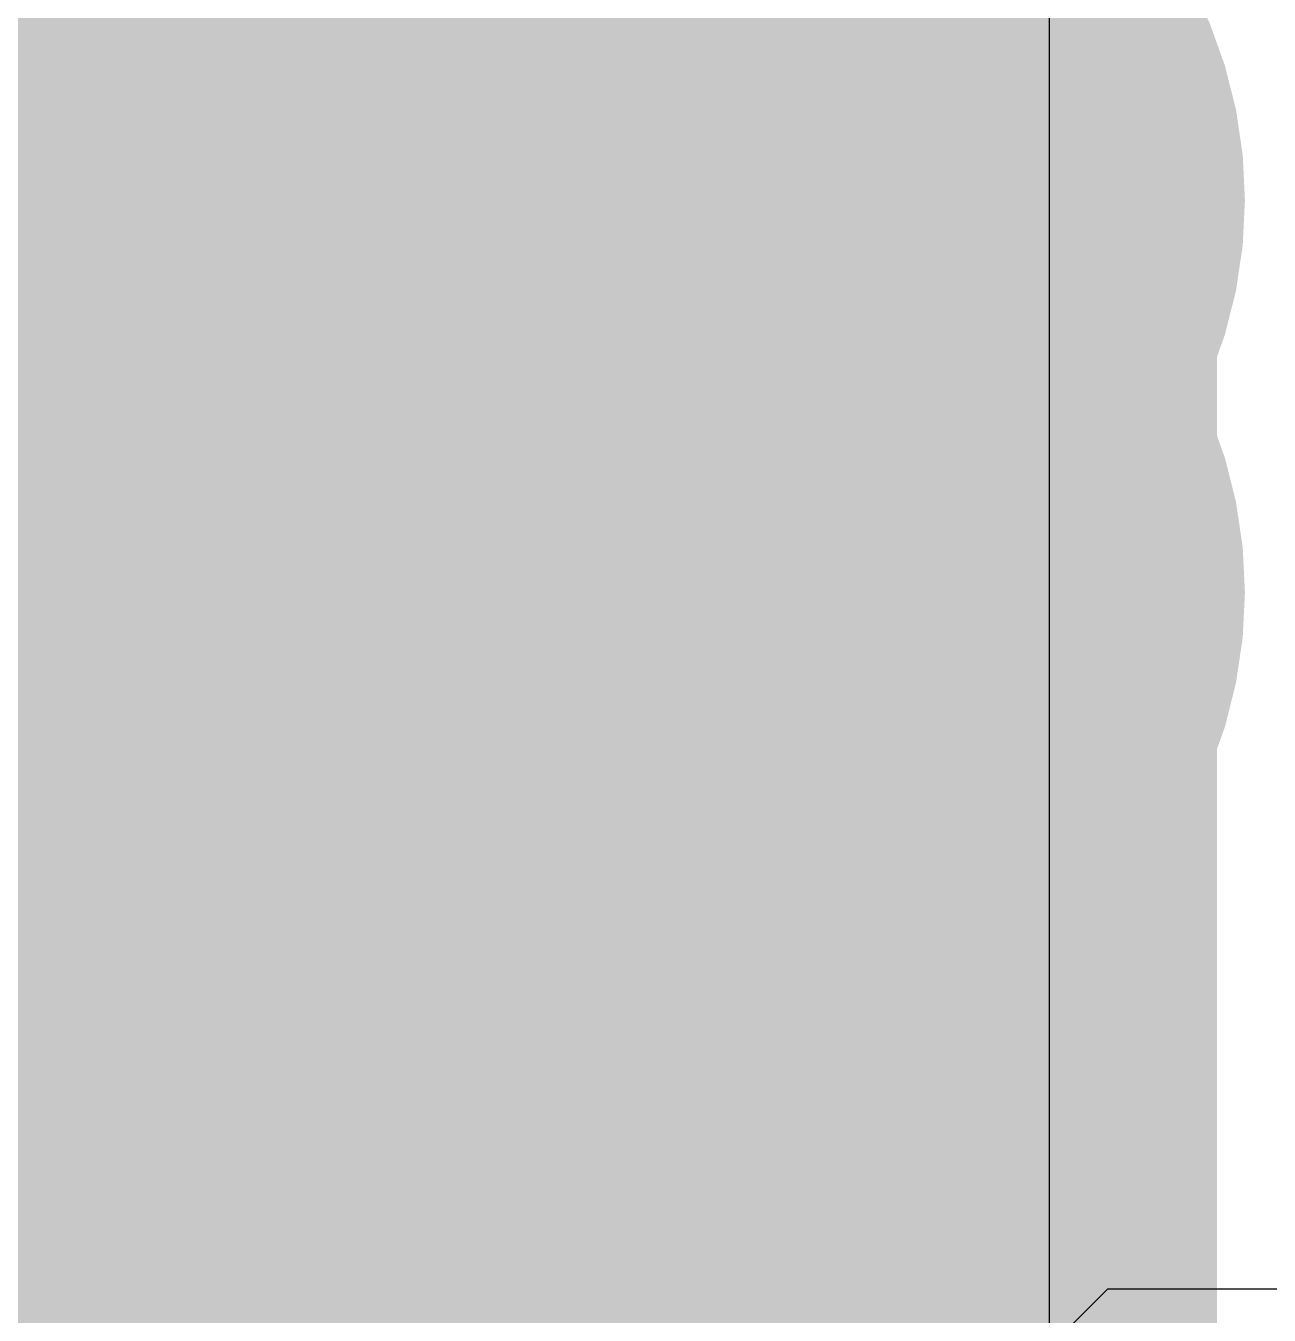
# Model space of a CAD drawing. Extents: x 56.2 to 141.8, y 48 to 96.4.
# Drawn here: x 74.723 to 77.412, y 56.153 to 58.942 of the extents above; entities that cross this region are included whole.
import ezdxf

# ---------------------------------------------------------------- set-up
doc = ezdxf.new("R2010")
doc.units = 0
doc.header["$MEASUREMENT"] = 0
for name, color, linetype in [('BOTTOMLAYER', 5, 'CONTINUOUS'), ('BOTTOMSOLDER', 6, 'CONTINUOUS'), ('MULTILAYER', 9, 'CONTINUOUS'), ('TOPLAYER', 1, 'CONTINUOUS'), ('TOPPASTE', 8, 'CONTINUOUS'), ('TOPSOLDER', 216, 'CONTINUOUS')]:
    doc.layers.add(name, color=color, linetype=linetype)

msp = doc.modelspace()

# ---------------------------------------------------------------- linework, layer by layer
at = {"layer": 'BOTTOMLAYER'}
for p, q in [((76.9366, 61.0616), (76.9366, 56.0832)), ((76.9366, 56.0832), (77.0636, 56.2102)), ((77.0636, 56.2102), (77.8256, 56.2102))]:
    msp.add_line(p, q, dxfattribs=at)
at = {"layer": 'BOTTOMLAYER', "const_width": 2.000001}
msp.add_lwpolyline([(75.8698, 57.0992), (75.8698, 63.9572)], dxfattribs=at)
for points in [[(76.359936, 57.716336, -0.198912), (75.8698, 58.899626)], [(76.359936, 57.716336, -0.198912), (75.8698, 58.899626)], [(76.359936, 57.716336, -0.198912), (75.8698, 58.899626)], [(76.359936, 57.716336, -0.198912), (75.8698, 58.899626)], [(76.359936, 57.716336, -0.198912), (75.8698, 58.899626)], [(76.359936, 57.716336, -0.198912), (75.8698, 58.899626)], [(76.359936, 57.716336, -0.198912), (75.8698, 58.899626)], [(76.359936, 57.716336, -0.198912), (75.8698, 58.899626)], [(76.359936, 57.716336, -0.198912), (75.8698, 58.899626)], [(76.359936, 57.716336, -0.198912), (75.8698, 58.899626)], [(76.359936, 57.716336, -0.198912), (75.8698, 58.899626)], [(75.8698, 57.381574, -0.198912), (76.359936, 58.564864)], [(75.8698, 57.381574, -0.198912), (76.359936, 58.564864)], [(75.8698, 57.381574, -0.198912), (76.359936, 58.564864)], [(75.8698, 57.381574, -0.198912), (76.359936, 58.564864)], [(75.8698, 57.381574, -0.198912), (76.359936, 58.564864)], [(75.8698, 57.381574, -0.198912), (76.359936, 58.564864)], [(75.8698, 57.381574, -0.198912), (76.359936, 58.564864)], [(75.8698, 57.381574, -0.198912), (76.359936, 58.564864)], [(75.8698, 57.381574, -0.198912), (76.359936, 58.564864)], [(75.8698, 57.381574, -0.198912), (76.359936, 58.564864)], [(75.8698, 57.381574, -0.198912), (76.359936, 58.564864)], [(75.735264, 58.539464, -0.198912), (75.8698, 58.214669)], [(75.735264, 58.539464, -0.198912), (75.8698, 58.214669)], [(75.735264, 58.539464, -0.198912), (75.8698, 58.214669)], [(75.735264, 58.539464, -0.198912), (75.8698, 58.214669)], [(75.735264, 58.539464, -0.198912), (75.8698, 58.214669)], [(75.735264, 58.539464, -0.198912), (75.8698, 58.214669)], [(75.735264, 58.539464, -0.198912), (75.8698, 58.214669)], [(75.735264, 58.539464, -0.198912), (75.8698, 58.214669)], [(75.735264, 58.539464, -0.198912), (75.8698, 58.214669)], [(75.735264, 58.539464, -0.198912), (75.8698, 58.214669)], [(75.735264, 58.539464, -0.198912), (75.8698, 58.214669)], [(75.735264, 58.539464, -0.198912), (75.8698, 58.214669)], [(75.735264, 58.539464, -0.198912), (75.8698, 58.214669)], [(75.735264, 58.539464, -0.198912), (75.8698, 58.214669)], [(75.8698, 58.373231, -0.198912), (75.928136, 58.514064)], [(75.8698, 58.373231, -0.198912), (75.928136, 58.514064)], [(75.8698, 58.373231, -0.198912), (75.928136, 58.514064)], [(75.8698, 58.015731, -0.198912), (75.735264, 57.690936)], [(75.8698, 58.015731, -0.198912), (75.735264, 57.690936)], [(75.8698, 58.015731, -0.198912), (75.735264, 57.690936)], [(75.8698, 58.015731, -0.198912), (75.735264, 57.690936)], [(75.8698, 58.015731, -0.198912), (75.735264, 57.690936)], [(75.8698, 58.015731, -0.198912), (75.735264, 57.690936)], [(75.8698, 58.015731, -0.198912), (75.735264, 57.690936)], [(75.8698, 58.015731, -0.198912), (75.735264, 57.690936)], [(75.8698, 58.015731, -0.198912), (75.735264, 57.690936)], [(75.8698, 58.015731, -0.198912), (75.735264, 57.690936)], [(75.8698, 58.015731, -0.198912), (75.735264, 57.690936)], [(75.8698, 58.015731, -0.198912), (75.735264, 57.690936)], [(75.8698, 58.015731, -0.198912), (75.735264, 57.690936)], [(75.8698, 58.015731, -0.198912), (75.735264, 57.690936)], [(76.283736, 56.928936, -0.198912), (75.8698, 57.928264)], [(76.283736, 56.928936, -0.198912), (75.8698, 57.928264)], [(76.283736, 56.928936, -0.198912), (75.8698, 57.928264)], [(76.283736, 56.928936, -0.198912), (75.8698, 57.928264)], [(76.283736, 56.928936, -0.198912), (75.8698, 57.928264)], [(76.283736, 56.928936, -0.198912), (75.8698, 57.928264)], [(76.283736, 56.928936, -0.198912), (75.8698, 57.928264)], [(76.283736, 56.928936, -0.198912), (75.8698, 57.928264)], [(76.283736, 56.928936, -0.198912), (75.8698, 57.928264)], [(76.283736, 56.928936, -0.198912), (75.8698, 57.928264)], [(76.283736, 56.928936, -0.198912), (75.8698, 57.928264)], [(75.659066, 57.802866, -0.198912), (75.8698, 57.294107)], [(75.659066, 57.802866, -0.198912), (75.8698, 57.294107)], [(75.659066, 57.802866, -0.198912), (75.8698, 57.294107)], [(75.659066, 57.802866, -0.198912), (75.8698, 57.294107)], [(75.659066, 57.802866, -0.198912), (75.8698, 57.294107)], [(75.659066, 57.802866, -0.198912), (75.8698, 57.294107)], [(75.659066, 57.802866, -0.198912), (75.8698, 57.294107)], [(75.659066, 57.802866, -0.198912), (75.8698, 57.294107)], [(75.659066, 57.802866, -0.198912), (75.8698, 57.294107)], [(75.659066, 57.802866, -0.198912), (75.8698, 57.294107)], [(75.659066, 57.802866, -0.198912), (75.8698, 57.294107)], [(75.928136, 57.665536, -0.198912), (75.8698, 57.806369)], [(75.928136, 57.665536, -0.198912), (75.8698, 57.806369)], [(75.928136, 57.665536, -0.198912), (75.8698, 57.806369)], [(75.8698, 57.463093, -0.198912), (75.659066, 56.954334)], [(75.8698, 57.463093, -0.198912), (75.659066, 56.954334)], [(75.8698, 57.463093, -0.198912), (75.659066, 56.954334)], [(75.8698, 57.463093, -0.198912), (75.659066, 56.954334)], [(75.8698, 57.463093, -0.198912), (75.659066, 56.954334)], [(75.8698, 57.463093, -0.198912), (75.659066, 56.954334)], [(75.8698, 57.463093, -0.198912), (75.659066, 56.954334)], [(75.8698, 57.463093, -0.198912), (75.659066, 56.954334)], [(75.8698, 57.463093, -0.198912), (75.659066, 56.954334)], [(75.8698, 57.463093, -0.198912), (75.659066, 56.954334)], [(75.8698, 57.463093, -0.198912), (75.659066, 56.954334)]]:
    msp.add_lwpolyline(points, format="xyb", dxfattribs=at)
at = {"layer": 'BOTTOMLAYER'}
for points, const_width in [([(75.369801, 58.899626, 1), (76.369799, 58.899626, 1)], 1.000001), ([(75.369801, 58.899626, 1), (76.369799, 58.899626, 1)], 1.000001), ([(75.369801, 58.899626, 1), (76.369799, 58.899626, 1)], 1.000001), ([(75.369801, 58.899626, 1), (76.369799, 58.899626, 1)], 1.000001), ([(75.369801, 58.899626, 1), (76.369799, 58.899626, 1)], 1.000001), ([(75.369801, 58.899626, 1), (76.369799, 58.899626, 1)], 1.000001), ([(75.369801, 58.899626, 1), (76.369799, 58.899626, 1)], 1.000001), ([(75.369801, 58.899626, 1), (76.369799, 58.899626, 1)], 1.000001), ([(75.369801, 58.899626, 1), (76.369799, 58.899626, 1)], 1.000001), ([(75.369801, 58.899626, 1), (76.369799, 58.899626, 1)], 1.000001), ([(75.369801, 58.899626, 1), (76.369799, 58.899626, 1)], 1.000001), ([(75.859937, 58.564864, 1), (76.859935, 58.564864, 1)], 1.000001), ([(75.859937, 58.564864, 1), (76.859935, 58.564864, 1)], 1.000001), ([(75.859937, 58.564864, 1), (76.859935, 58.564864, 1)], 1.000001), ([(75.859937, 58.564864, 1), (76.859935, 58.564864, 1)], 1.000001), ([(75.859937, 58.564864, 1), (76.859935, 58.564864, 1)], 1.000001), ([(75.859937, 58.564864, 1), (76.859935, 58.564864, 1)], 1.000001), ([(75.859937, 58.564864, 1), (76.859935, 58.564864, 1)], 1.000001), ([(75.859937, 58.564864, 1), (76.859935, 58.564864, 1)], 1.000001), ([(75.859937, 58.564864, 1), (76.859935, 58.564864, 1)], 1.000001), ([(75.859937, 58.564864, 1), (76.859935, 58.564864, 1)], 1.000001), ([(75.859937, 58.564864, 1), (76.859935, 58.564864, 1)], 1.000001), ([(75.235265, 58.539464, 1), (76.235263, 58.539464, 1)], 1.000001), ([(75.235265, 58.539464, 1), (76.235263, 58.539464, 1)], 1.000001), ([(75.235265, 58.539464, 1), (76.235263, 58.539464, 1)], 1.000001), ([(75.235265, 58.539464, 1), (76.235263, 58.539464, 1)], 1.000001), ([(75.235265, 58.539464, 1), (76.235263, 58.539464, 1)], 1.000001), ([(75.235265, 58.539464, 1), (76.235263, 58.539464, 1)], 1.000001), ([(75.235265, 58.539464, 1), (76.235263, 58.539464, 1)], 1.000001), ([(75.235265, 58.539464, 1), (76.235263, 58.539464, 1)], 1.000001), ([(75.235265, 58.539464, 1), (76.235263, 58.539464, 1)], 1.000001), ([(75.235265, 58.539464, 1), (76.235263, 58.539464, 1)], 1.000001), ([(75.235265, 58.539464, 1), (76.235263, 58.539464, 1)], 1.000001), ([(75.235265, 58.539464, 1), (76.235263, 58.539464, 1)], 1.000001), ([(75.235265, 58.539464, 1), (76.235263, 58.539464, 1)], 1.000001), ([(75.235265, 58.539464, 1), (76.235263, 58.539464, 1)], 1.000001), ([(75.428137, 58.514064, 1), (76.428135, 58.514064, 1)], 1.000001), ([(75.428137, 58.514064, 1), (76.428135, 58.514064, 1)], 1.000001), ([(75.428137, 58.514064, 1), (76.428135, 58.514064, 1)], 1.000001), ([(75.369801, 58.373231, 1), (76.369799, 58.373231, 1)], 1.000001), ([(75.369801, 58.373231, 1), (76.369799, 58.373231, 1)], 1.000001), ([(75.369801, 58.373231, 1), (76.369799, 58.373231, 1)], 1.000001), ([(75.369801, 58.214669, 1), (76.369799, 58.214669, 1)], 1.000001), ([(75.369801, 58.214669, 1), (76.369799, 58.214669, 1)], 1.000001), ([(75.369801, 58.214669, 1), (76.369799, 58.214669, 1)], 1.000001), ([(75.369801, 58.214669, 1), (76.369799, 58.214669, 1)], 1.000001), ([(75.369801, 58.214669, 1), (76.369799, 58.214669, 1)], 1.000001), ([(75.369801, 58.214669, 1), (76.369799, 58.214669, 1)], 1.000001), ([(75.369801, 58.214669, 1), (76.369799, 58.214669, 1)], 1.000001), ([(75.369801, 58.214669, 1), (76.369799, 58.214669, 1)], 1.000001), ([(75.369801, 58.214669, 1), (76.369799, 58.214669, 1)], 1.000001), ([(75.369801, 58.214669, 1), (76.369799, 58.214669, 1)], 1.000001), ([(75.369801, 58.214669, 1), (76.369799, 58.214669, 1)], 1.000001), ([(75.369801, 58.214669, 1), (76.369799, 58.214669, 1)], 1.000001), ([(75.369801, 58.214669, 1), (76.369799, 58.214669, 1)], 1.000001), ([(75.369801, 58.214669, 1), (76.369799, 58.214669, 1)], 1.000001), ([(75.369801, 58.015731, 1), (76.369799, 58.015731, 1)], 1.000001), ([(75.369801, 58.015731, 1), (76.369799, 58.015731, 1)], 1.000001), ([(75.369801, 58.015731, 1), (76.369799, 58.015731, 1)], 1.000001), ([(75.369801, 58.015731, 1), (76.369799, 58.015731, 1)], 1.000001), ([(75.369801, 58.015731, 1), (76.369799, 58.015731, 1)], 1.000001), ([(75.369801, 58.015731, 1), (76.369799, 58.015731, 1)], 1.000001), ([(75.369801, 58.015731, 1), (76.369799, 58.015731, 1)], 1.000001), ([(75.369801, 58.015731, 1), (76.369799, 58.015731, 1)], 1.000001), ([(75.369801, 58.015731, 1), (76.369799, 58.015731, 1)], 1.000001), ([(75.369801, 58.015731, 1), (76.369799, 58.015731, 1)], 1.000001), ([(75.369801, 58.015731, 1), (76.369799, 58.015731, 1)], 1.000001), ([(75.369801, 58.015731, 1), (76.369799, 58.015731, 1)], 1.000001), ([(75.369801, 58.015731, 1), (76.369799, 58.015731, 1)], 1.000001), ([(75.369801, 58.015731, 1), (76.369799, 58.015731, 1)], 1.000001), ([(75.369801, 57.928264, 1), (76.369799, 57.928264, 1)], 1.000001), ([(75.369801, 57.928264, 1), (76.369799, 57.928264, 1)], 1.000001), ([(75.369801, 57.928264, 1), (76.369799, 57.928264, 1)], 1.000001), ([(75.369801, 57.928264, 1), (76.369799, 57.928264, 1)], 1.000001), ([(75.369801, 57.928264, 1), (76.369799, 57.928264, 1)], 1.000001), ([(75.369801, 57.928264, 1), (76.369799, 57.928264, 1)], 1.000001), ([(75.369801, 57.928264, 1), (76.369799, 57.928264, 1)], 1.000001), ([(75.369801, 57.928264, 1), (76.369799, 57.928264, 1)], 1.000001), ([(75.369801, 57.928264, 1), (76.369799, 57.928264, 1)], 1.000001), ([(75.369801, 57.928264, 1), (76.369799, 57.928264, 1)], 1.000001), ([(75.369801, 57.928264, 1), (76.369799, 57.928264, 1)], 1.000001), ([(75.159067, 57.802866, 1), (76.159065, 57.802866, 1)], 1.000001), ([(75.159067, 57.802866, 1), (76.159065, 57.802866, 1)], 1.000001), ([(75.159067, 57.802866, 1), (76.159065, 57.802866, 1)], 1.000001), ([(75.159067, 57.802866, 1), (76.159065, 57.802866, 1)], 1.000001), ([(75.159067, 57.802866, 1), (76.159065, 57.802866, 1)], 1.000001), ([(75.159067, 57.802866, 1), (76.159065, 57.802866, 1)], 1.000001), ([(75.159067, 57.802866, 1), (76.159065, 57.802866, 1)], 1.000001), ([(75.159067, 57.802866, 1), (76.159065, 57.802866, 1)], 1.000001), ([(75.159067, 57.802866, 1), (76.159065, 57.802866, 1)], 1.000001), ([(75.159067, 57.802866, 1), (76.159065, 57.802866, 1)], 1.000001), ([(75.159067, 57.802866, 1), (76.159065, 57.802866, 1)], 1.000001), ([(75.369801, 57.806369, 1), (76.369799, 57.806369, 1)], 1.000001), ([(75.369801, 57.806369, 1), (76.369799, 57.806369, 1)], 1.000001), ([(75.369801, 57.806369, 1), (76.369799, 57.806369, 1)], 1.000001), ([(75.859937, 57.716336, 1), (76.859935, 57.716336, 1)], 1.000001), ([(75.859937, 57.716336, 1), (76.859935, 57.716336, 1)], 1.000001), ([(75.859937, 57.716336, 1), (76.859935, 57.716336, 1)], 1.000001), ([(75.859937, 57.716336, 1), (76.859935, 57.716336, 1)], 1.000001), ([(75.859937, 57.716336, 1), (76.859935, 57.716336, 1)], 1.000001), ([(75.859937, 57.716336, 1), (76.859935, 57.716336, 1)], 1.000001), ([(75.859937, 57.716336, 1), (76.859935, 57.716336, 1)], 1.000001), ([(75.859937, 57.716336, 1), (76.859935, 57.716336, 1)], 1.000001), ([(75.859937, 57.716336, 1), (76.859935, 57.716336, 1)], 1.000001), ([(75.859937, 57.716336, 1), (76.859935, 57.716336, 1)], 1.000001), ([(75.859937, 57.716336, 1), (76.859935, 57.716336, 1)], 1.000001), ([(75.235265, 57.690936, 1), (76.235263, 57.690936, 1)], 1.000001), ([(75.235265, 57.690936, 1), (76.235263, 57.690936, 1)], 1.000001), ([(75.235265, 57.690936, 1), (76.235263, 57.690936, 1)], 1.000001), ([(75.235265, 57.690936, 1), (76.235263, 57.690936, 1)], 1.000001), ([(75.235265, 57.690936, 1), (76.235263, 57.690936, 1)], 1.000001), ([(75.235265, 57.690936, 1), (76.235263, 57.690936, 1)], 1.000001), ([(75.235265, 57.690936, 1), (76.235263, 57.690936, 1)], 1.000001), ([(75.235265, 57.690936, 1), (76.235263, 57.690936, 1)], 1.000001), ([(75.235265, 57.690936, 1), (76.235263, 57.690936, 1)], 1.000001), ([(75.235265, 57.690936, 1), (76.235263, 57.690936, 1)], 1.000001), ([(75.235265, 57.690936, 1), (76.235263, 57.690936, 1)], 1.000001), ([(75.235265, 57.690936, 1), (76.235263, 57.690936, 1)], 1.000001), ([(75.235265, 57.690936, 1), (76.235263, 57.690936, 1)], 1.000001), ([(75.235265, 57.690936, 1), (76.235263, 57.690936, 1)], 1.000001), ([(75.428137, 57.665536, 1), (76.428135, 57.665536, 1)], 1.000001), ([(75.428137, 57.665536, 1), (76.428135, 57.665536, 1)], 1.000001), ([(75.428137, 57.665536, 1), (76.428135, 57.665536, 1)], 1.000001), ([(75.111, 58.1152, 1), (75.511, 58.1152, 1)], 0.399999), ([(75.7968, 58.1406, 1), (76.1968, 58.1406, 1)], 0.399999), ([(76.5842, 58.1406, 1), (76.9842, 58.1406, 1)], 0.399999), ([(75.369801, 57.463093, 1), (76.369799, 57.463093, 1)], 1.000001), ([(75.369801, 57.463093, 1), (76.369799, 57.463093, 1)], 1.000001), ([(75.369801, 57.463093, 1), (76.369799, 57.463093, 1)], 1.000001), ([(75.369801, 57.463093, 1), (76.369799, 57.463093, 1)], 1.000001), ([(75.369801, 57.463093, 1), (76.369799, 57.463093, 1)], 1.000001), ([(75.369801, 57.463093, 1), (76.369799, 57.463093, 1)], 1.000001), ([(75.369801, 57.463093, 1), (76.369799, 57.463093, 1)], 1.000001), ([(75.369801, 57.463093, 1), (76.369799, 57.463093, 1)], 1.000001), ([(75.369801, 57.463093, 1), (76.369799, 57.463093, 1)], 1.000001), ([(75.369801, 57.463093, 1), (76.369799, 57.463093, 1)], 1.000001), ([(75.369801, 57.463093, 1), (76.369799, 57.463093, 1)], 1.000001), ([(75.369801, 57.381574, 1), (76.369799, 57.381574, 1)], 1.000001), ([(75.369801, 57.381574, 1), (76.369799, 57.381574, 1)], 1.000001), ([(75.369801, 57.381574, 1), (76.369799, 57.381574, 1)], 1.000001), ([(75.369801, 57.381574, 1), (76.369799, 57.381574, 1)], 1.000001), ([(75.369801, 57.381574, 1), (76.369799, 57.381574, 1)], 1.000001), ([(75.369801, 57.381574, 1), (76.369799, 57.381574, 1)], 1.000001), ([(75.369801, 57.381574, 1), (76.369799, 57.381574, 1)], 1.000001), ([(75.369801, 57.381574, 1), (76.369799, 57.381574, 1)], 1.000001), ([(75.369801, 57.381574, 1), (76.369799, 57.381574, 1)], 1.000001), ([(75.369801, 57.381574, 1), (76.369799, 57.381574, 1)], 1.000001), ([(75.369801, 57.381574, 1), (76.369799, 57.381574, 1)], 1.000001), ([(75.369801, 57.294107, 1), (76.369799, 57.294107, 1)], 1.000001), ([(75.369801, 57.294107, 1), (76.369799, 57.294107, 1)], 1.000001), ([(75.369801, 57.294107, 1), (76.369799, 57.294107, 1)], 1.000001), ([(75.369801, 57.294107, 1), (76.369799, 57.294107, 1)], 1.000001), ([(75.369801, 57.294107, 1), (76.369799, 57.294107, 1)], 1.000001), ([(75.369801, 57.294107, 1), (76.369799, 57.294107, 1)], 1.000001), ([(75.369801, 57.294107, 1), (76.369799, 57.294107, 1)], 1.000001), ([(75.369801, 57.294107, 1), (76.369799, 57.294107, 1)], 1.000001), ([(75.369801, 57.294107, 1), (76.369799, 57.294107, 1)], 1.000001), ([(75.369801, 57.294107, 1), (76.369799, 57.294107, 1)], 1.000001), ([(75.369801, 57.294107, 1), (76.369799, 57.294107, 1)], 1.000001), ([(75.159067, 56.954334, 1), (76.159065, 56.954334, 1)], 1.000001), ([(75.159067, 56.954334, 1), (76.159065, 56.954334, 1)], 1.000001), ([(75.159067, 56.954334, 1), (76.159065, 56.954334, 1)], 1.000001), ([(75.159067, 56.954334, 1), (76.159065, 56.954334, 1)], 1.000001), ([(75.159067, 56.954334, 1), (76.159065, 56.954334, 1)], 1.000001), ([(75.159067, 56.954334, 1), (76.159065, 56.954334, 1)], 1.000001), ([(75.159067, 56.954334, 1), (76.159065, 56.954334, 1)], 1.000001), ([(75.159067, 56.954334, 1), (76.159065, 56.954334, 1)], 1.000001), ([(75.159067, 56.954334, 1), (76.159065, 56.954334, 1)], 1.000001), ([(75.159067, 56.954334, 1), (76.159065, 56.954334, 1)], 1.000001), ([(75.159067, 56.954334, 1), (76.159065, 56.954334, 1)], 1.000001), ([(75.783737, 56.928936, 1), (76.783735, 56.928936, 1)], 1.000001), ([(75.783737, 56.928936, 1), (76.783735, 56.928936, 1)], 1.000001), ([(75.783737, 56.928936, 1), (76.783735, 56.928936, 1)], 1.000001), ([(75.783737, 56.928936, 1), (76.783735, 56.928936, 1)], 1.000001), ([(75.783737, 56.928936, 1), (76.783735, 56.928936, 1)], 1.000001), ([(75.783737, 56.928936, 1), (76.783735, 56.928936, 1)], 1.000001), ([(75.783737, 56.928936, 1), (76.783735, 56.928936, 1)], 1.000001), ([(75.783737, 56.928936, 1), (76.783735, 56.928936, 1)], 1.000001), ([(75.783737, 56.928936, 1), (76.783735, 56.928936, 1)], 1.000001), ([(75.783737, 56.928936, 1), (76.783735, 56.928936, 1)], 1.000001), ([(75.783737, 56.928936, 1), (76.783735, 56.928936, 1)], 1.000001), ([(75.0348, 57.3786, 1), (75.4348, 57.3786, 1)], 0.399999), ([(75.8476, 57.3786, 1), (76.2476, 57.3786, 1)], 0.399999), ([(76.508, 57.3532, 1), (76.908, 57.3532, 1)], 0.399999), ([(75.1364, 56.642, 1), (75.5364, 56.642, 1)], 0.399999), ([(75.8222, 56.642, 1), (76.2222, 56.642, 1)], 0.399999), ([(76.508, 56.642, 1), (76.908, 56.642, 1)], 0.399999)]:
    msp.add_lwpolyline(points, format="xyb", close=True, dxfattribs=dict(at, const_width=const_width))
for points in [[(74.5744, 56.0324), (76.8858, 56.0324), (74.5744, 66.1924), (76.8858, 66.1924)], [(74.368914, 54.43077), (75.079261, 55.290662), (73.014484, 55.549645), (73.724831, 56.409537)]]:
    msp.add_solid(points, dxfattribs=at)
at = {"layer": 'BOTTOMSOLDER', "const_width": 0.501599}
for points in [[(75.746, 58.1406, 1), (76.2476, 58.1406, 1)], [(76.5334, 58.1406, 1), (77.035, 58.1406, 1)], [(75.0602, 58.1152, 1), (75.5618, 58.1152, 1)], [(74.984, 57.3786, 1), (75.4856, 57.3786, 1)], [(75.7968, 57.3786, 1), (76.2984, 57.3786, 1)], [(76.4572, 57.3532, 1), (76.9588, 57.3532, 1)], [(75.0856, 56.642, 1), (75.5872, 56.642, 1)], [(75.7714, 56.642, 1), (76.273, 56.642, 1)], [(76.4572, 56.642, 1), (76.9588, 56.642, 1)]]:
    msp.add_lwpolyline(points, format="xyb", close=True, dxfattribs=at)
at = {"layer": 'MULTILAYER', "const_width": 0.399999}
for points in [[(75.111, 58.1152, 1), (75.511, 58.1152, 1)], [(75.7968, 58.1406, 1), (76.1968, 58.1406, 1)], [(76.5842, 58.1406, 1), (76.9842, 58.1406, 1)], [(75.0348, 57.3786, 1), (75.4348, 57.3786, 1)], [(75.8476, 57.3786, 1), (76.2476, 57.3786, 1)], [(76.508, 57.3532, 1), (76.908, 57.3532, 1)], [(75.1364, 56.642, 1), (75.5364, 56.642, 1)], [(75.8222, 56.642, 1), (76.2222, 56.642, 1)], [(76.508, 56.642, 1), (76.908, 56.642, 1)]]:
    msp.add_lwpolyline(points, format="xyb", close=True, dxfattribs=at)
at = {"layer": 'TOPLAYER'}
for points, const_width in [([(76.547472, 58.284872), (76.547472, 59.6392)], 0.299999), ([(73.8124, 58.378598), (75.047602, 58.378598)], 0.399999), ([(75.047602, 58.378598), (75.311, 58.1152)], 0.399999), ([(76.3524, 58.0898), (76.547472, 58.284872)], 0.399999), ([(75.0824, 57.8866), (75.311, 58.1152)], 0.299999), ([(73.8632, 57.8866), (75.0824, 57.8866)], 0.299999), ([(73.8378, 56.8706), (75.1078, 56.8706)], 0.299999), ([(75.1078, 56.8706), (75.3364, 56.642)], 0.299999), ([(75.057, 56.3626), (75.3364, 56.642)], 0.399999), ([(76.4032, 56.642), (76.708, 56.642)], 0.399999), ([(76.708, 56.642), (77.0636, 56.2864)], 0.399999), ([(75.3364, 56.642), (75.5396, 56.4388)], 0.249999), ([(73.8886, 56.3626), (75.057, 56.3626)], 0.399999), ([(75.5396, 55.152798), (75.5396, 56.4388)], 0.249999), ([(77.0636, 55.1688), (77.0636, 56.2864)], 0.299999)]:
    msp.add_lwpolyline(points, dxfattribs=dict(at, const_width=const_width))
for points, const_width in [([(73.812458, 58.378598, -0.374905), (75.106367, 57.249751)], 0.399999), ([(73.812458, 58.378598, -0.374905), (75.106367, 57.249751)], 0.399999), ([(73.812458, 58.378598, -0.374905), (75.106367, 57.249751)], 0.399999), ([(73.812458, 58.378598, -0.374905), (75.106367, 57.249751)], 0.399999), ([(73.812458, 58.378598, -0.374905), (75.106367, 57.249751)], 0.399999), ([(74.19226, 58.378598, -0.198912), (75.169578, 57.973778)], 0.399999), ([(74.19226, 58.378598, -0.198912), (75.169578, 57.973778)], 0.399999), ([(74.19226, 58.378598, -0.198912), (75.169578, 57.973778)], 0.399999), ([(74.19226, 58.378598, -0.198912), (75.169578, 57.973778)], 0.399999), ([(74.19226, 58.378598, -0.198912), (75.169578, 57.973778)], 0.399999), ([(74.270949, 58.378598, -0.374905), (75.502671, 57.304003)], 0.399999), ([(74.270949, 58.378598, -0.374905), (75.502671, 57.304003)], 0.399999), ([(74.270949, 58.378598, -0.374905), (75.502671, 57.304003)], 0.399999), ([(74.270949, 58.378598, -0.374905), (75.502671, 57.304003)], 0.399999), ([(74.270949, 58.378598, -0.374905), (75.502671, 57.304003)], 0.399999), ([(74.729434, 58.378598, -0.374905), (75.898974, 57.358255)], 0.399999), ([(74.729434, 58.378598, -0.374905), (75.898974, 57.358255)], 0.399999), ([(74.729434, 58.378598, -0.374905), (75.898974, 57.358255)], 0.399999), ([(74.729434, 58.378598, -0.374905), (75.898974, 57.358255)], 0.399999), ([(74.729434, 58.378598, -0.374905), (75.898974, 57.358255)], 0.399999), ([(75.187922, 58.378598, -0.374905), (76.295278, 57.412504)], 0.399999), ([(75.187922, 58.378598, -0.374905), (76.295278, 57.412504)], 0.399999), ([(75.187922, 58.378598, -0.374905), (76.295278, 57.412504)], 0.399999), ([(75.187922, 58.378598, -0.374905), (76.295278, 57.412504)], 0.399999), ([(75.187922, 58.378598, -0.374905), (76.295278, 57.412504)], 0.399999), ([(76.547459, 58.284859, -0.411813), (76.137056, 58.283175)], 0.399999), ([(76.547459, 58.284859, -0.411813), (76.137056, 58.283175)], 0.399999), ([(76.547459, 58.284859, -0.411813), (76.137056, 58.283175)], 0.399999), ([(76.547459, 58.284859, -0.411813), (76.137056, 58.283175)], 0.399999), ([(76.547459, 58.284859, -0.411813), (76.137056, 58.283175)], 0.399999), ([(76.547459, 58.284859, -0.411813), (76.137056, 58.283175)], 0.399999), ([(76.547459, 58.284859, -0.411813), (76.137056, 58.283175)], 0.399999), ([(76.547459, 58.284859, -0.411813), (76.137056, 58.283175)], 0.399999), ([(76.547459, 58.284859, -0.411813), (76.137056, 58.283175)], 0.399999), ([(76.547459, 58.284859, -0.411813), (76.137056, 58.283175)], 0.399999), ([(76.547459, 58.284859, -0.411813), (76.137056, 58.283175)], 0.399999), ([(75.134224, 58.291976, -0.198912), (74.155559, 57.8866)], 0.299999), ([(75.134224, 58.291976, -0.198912), (74.155559, 57.8866)], 0.299999), ([(75.134224, 58.291976, -0.198912), (74.155559, 57.8866)], 0.299999), ([(75.134224, 58.291976, -0.198912), (74.155559, 57.8866)], 0.299999), ([(75.134224, 58.291976, -0.198912), (74.155559, 57.8866)], 0.299999), ([(75.346357, 58.079843, -0.198912), (74.879822, 57.8866)], 0.299999), ([(75.346357, 58.079843, -0.198912), (74.879822, 57.8866)], 0.299999), ([(75.346357, 58.079843, -0.198912), (74.879822, 57.8866)], 0.299999), ([(75.346357, 58.079843, -0.198912), (74.879822, 57.8866)], 0.299999), ([(75.346357, 58.079843, -0.198912), (74.879822, 57.8866)], 0.299999), ([(75.101737, 57.467276, -0.387092), (73.888648, 56.3626)], 0.399999), ([(75.101737, 57.467276, -0.387092), (73.888648, 56.3626)], 0.399999), ([(75.101737, 57.467276, -0.387092), (73.888648, 56.3626)], 0.399999), ([(75.101737, 57.467276, -0.387092), (73.888648, 56.3626)], 0.399999), ([(75.101737, 57.467276, -0.387092), (73.888648, 56.3626)], 0.399999), ([(75.499989, 57.429941, -0.387092), (74.327903, 56.3626)], 0.399999), ([(75.499989, 57.429941, -0.387092), (74.327903, 56.3626)], 0.399999), ([(75.499989, 57.429941, -0.387092), (74.327903, 56.3626)], 0.399999), ([(75.499989, 57.429941, -0.387092), (74.327903, 56.3626)], 0.399999), ([(75.499989, 57.429941, -0.387092), (74.327903, 56.3626)], 0.399999), ([(75.898243, 57.392603, -0.387092), (74.767158, 56.3626)], 0.399999), ([(75.898243, 57.392603, -0.387092), (74.767158, 56.3626)], 0.399999), ([(75.898243, 57.392603, -0.387092), (74.767158, 56.3626)], 0.399999), ([(75.898243, 57.392603, -0.387092), (74.767158, 56.3626)], 0.399999), ([(75.898243, 57.392603, -0.387092), (74.767158, 56.3626)], 0.399999), ([(76.296495, 57.355265, -0.387092), (75.20641, 56.3626)], 0.399999), ([(76.296495, 57.355265, -0.387092), (75.20641, 56.3626)], 0.399999), ([(76.296495, 57.355265, -0.387092), (75.20641, 56.3626)], 0.399999), ([(76.296495, 57.355265, -0.387092), (75.20641, 56.3626)], 0.399999), ([(76.296495, 57.355265, -0.387092), (75.20641, 56.3626)], 0.399999), ([(75.68168, 56.906584, -0.406226), (75.06336, 56.91504)], 0.299999), ([(75.68168, 56.906584, -0.406226), (75.06336, 56.91504)], 0.299999), ([(75.68168, 56.906584, -0.406226), (75.06336, 56.91504)], 0.299999), ([(75.68168, 56.906584, -0.406226), (75.06336, 56.91504)], 0.299999), ([(75.68168, 56.906584, -0.406226), (75.06336, 56.91504)], 0.299999), ([(75.68168, 56.906584, -0.406226), (75.06336, 56.91504)], 0.299999), ([(75.68168, 56.906584, -0.406226), (75.06336, 56.91504)], 0.299999), ([(75.68168, 56.906584, -0.406226), (75.06336, 56.91504)], 0.299999), ([(75.68168, 56.906584, -0.406226), (75.06336, 56.91504)], 0.299999), ([(75.68168, 56.906584, -0.406226), (75.06336, 56.91504)], 0.299999), ([(75.68168, 56.906584, -0.406226), (75.06336, 56.91504)], 0.299999), ([(74.180959, 56.8706, -0.198912), (75.159624, 56.465224)], 0.299999), ([(74.180959, 56.8706, -0.198912), (75.159624, 56.465224)], 0.299999), ([(74.180959, 56.8706, -0.198912), (75.159624, 56.465224)], 0.299999), ([(74.180959, 56.8706, -0.198912), (75.159624, 56.465224)], 0.299999), ([(74.180959, 56.8706, -0.198912), (75.159624, 56.465224)], 0.299999), ([(74.905222, 56.8706, -0.198912), (75.371757, 56.677357)], 0.299999), ([(74.905222, 56.8706, -0.198912), (75.371757, 56.677357)], 0.299999), ([(74.905222, 56.8706, -0.198912), (75.371757, 56.677357)], 0.299999), ([(74.905222, 56.8706, -0.198912), (75.371757, 56.677357)], 0.299999), ([(74.905222, 56.8706, -0.198912), (75.371757, 56.677357)], 0.299999), ([(75.194978, 56.783422, -0.198912), (74.179026, 56.3626)], 0.399999), ([(75.194978, 56.783422, -0.198912), (74.179026, 56.3626)], 0.399999), ([(75.194978, 56.783422, -0.198912), (74.179026, 56.3626)], 0.399999), ([(75.194978, 56.783422, -0.198912), (74.179026, 56.3626)], 0.399999), ([(75.194978, 56.783422, -0.198912), (74.179026, 56.3626)], 0.399999), ([(76.505041, 56.642, -0.198912), (76.163622, 56.783422)], 0.399999), ([(76.505041, 56.642, -0.198912), (76.163622, 56.783422)], 0.399999), ([(76.505041, 56.642, -0.198912), (76.163622, 56.783422)], 0.399999), ([(76.505041, 56.642, -0.198912), (76.163622, 56.783422)], 0.399999), ([(76.505041, 56.642, -0.198912), (76.163622, 56.783422)], 0.399999), ([(76.505041, 56.642, -0.198912), (76.163622, 56.783422)], 0.399999), ([(76.505041, 56.642, -0.198912), (76.163622, 56.783422)], 0.399999), ([(76.505041, 56.642, -0.198912), (76.163622, 56.783422)], 0.399999), ([(76.505041, 56.642, -0.198912), (76.163622, 56.783422)], 0.399999), ([(76.505041, 56.642, -0.198912), (76.163622, 56.783422)], 0.399999), ([(76.505041, 56.642, -0.198912), (76.163622, 56.783422)], 0.399999), ([(76.163622, 56.500578, -0.198912), (76.505041, 56.642)], 0.399999), ([(76.163622, 56.500578, -0.198912), (76.505041, 56.642)], 0.399999), ([(76.163622, 56.500578, -0.198912), (76.505041, 56.642)], 0.399999), ([(76.163622, 56.500578, -0.198912), (76.505041, 56.642)], 0.399999), ([(76.163622, 56.500578, -0.198912), (76.505041, 56.642)], 0.399999), ([(76.163622, 56.500578, -0.198912), (76.505041, 56.642)], 0.399999), ([(76.163622, 56.500578, -0.198912), (76.505041, 56.642)], 0.399999), ([(76.163622, 56.500578, -0.198912), (76.505041, 56.642)], 0.399999), ([(76.163622, 56.500578, -0.198912), (76.505041, 56.642)], 0.399999), ([(76.163622, 56.500578, -0.198912), (76.505041, 56.642)], 0.399999), ([(76.163622, 56.500578, -0.198912), (76.505041, 56.642)], 0.399999), ([(75.318722, 56.624322, -0.198912), (75.5396, 56.091077)], 0.249999), ([(75.318722, 56.624322, -0.198912), (75.5396, 56.091077)], 0.249999), ([(75.318722, 56.624322, -0.198912), (75.5396, 56.091077)], 0.249999), ([(75.318722, 56.624322, -0.198912), (75.5396, 56.091077)], 0.249999), ([(75.318722, 56.624322, -0.198912), (75.5396, 56.091077)], 0.249999), ([(75.141945, 56.447545, -0.198912), (75.5396, 55.487524)], 0.249999), ([(75.141945, 56.447545, -0.198912), (75.5396, 55.487524)], 0.249999), ([(75.141945, 56.447545, -0.198912), (75.5396, 55.487524)], 0.249999), ([(75.141945, 56.447545, -0.198912), (75.5396, 55.487524)], 0.249999), ([(75.141945, 56.447545, -0.198912), (75.5396, 55.487524)], 0.249999)]:
    msp.add_lwpolyline(points, format="xyb", dxfattribs=dict(at, const_width=const_width))
for points, const_width in [([(74.629434, 58.378598, 1), (74.829434, 58.378598, 1)], 0.2), ([(74.629434, 58.378598, 1), (74.829434, 58.378598, 1)], 0.2), ([(74.629434, 58.378598, 1), (74.829434, 58.378598, 1)], 0.2), ([(74.629434, 58.378598, 1), (74.829434, 58.378598, 1)], 0.2), ([(74.629434, 58.378598, 1), (74.829434, 58.378598, 1)], 0.2), ([(75.087922, 58.378598, 1), (75.287922, 58.378598, 1)], 0.2), ([(75.087922, 58.378598, 1), (75.287922, 58.378598, 1)], 0.2), ([(75.087922, 58.378598, 1), (75.287922, 58.378598, 1)], 0.2), ([(75.087922, 58.378598, 1), (75.287922, 58.378598, 1)], 0.2), ([(75.087922, 58.378598, 1), (75.287922, 58.378598, 1)], 0.2), ([(75.111, 58.1152, 1), (75.511, 58.1152, 1)], 0.399999), ([(75.7968, 58.1406, 1), (76.1968, 58.1406, 1)], 0.399999), ([(76.5842, 58.1406, 1), (76.9842, 58.1406, 1)], 0.399999), ([(76.037056, 58.283175, 1), (76.237056, 58.283175, 1)], 0.2), ([(76.037056, 58.283175, 1), (76.237056, 58.283175, 1)], 0.2), ([(76.037056, 58.283175, 1), (76.237056, 58.283175, 1)], 0.2), ([(76.037056, 58.283175, 1), (76.237056, 58.283175, 1)], 0.2), ([(76.037056, 58.283175, 1), (76.237056, 58.283175, 1)], 0.2), ([(76.037056, 58.283175, 1), (76.237056, 58.283175, 1)], 0.2), ([(76.037056, 58.283175, 1), (76.237056, 58.283175, 1)], 0.2), ([(76.037056, 58.283175, 1), (76.237056, 58.283175, 1)], 0.2), ([(76.037056, 58.283175, 1), (76.237056, 58.283175, 1)], 0.2), ([(76.037056, 58.283175, 1), (76.237056, 58.283175, 1)], 0.2), ([(76.037056, 58.283175, 1), (76.237056, 58.283175, 1)], 0.2), ([(76.447459, 58.284859, 1), (76.647459, 58.284859, 1)], 0.2), ([(76.447459, 58.284859, 1), (76.647459, 58.284859, 1)], 0.2), ([(76.447459, 58.284859, 1), (76.647459, 58.284859, 1)], 0.2), ([(76.447459, 58.284859, 1), (76.647459, 58.284859, 1)], 0.2), ([(76.447459, 58.284859, 1), (76.647459, 58.284859, 1)], 0.2), ([(76.447459, 58.284859, 1), (76.647459, 58.284859, 1)], 0.2), ([(76.447459, 58.284859, 1), (76.647459, 58.284859, 1)], 0.2), ([(76.447459, 58.284859, 1), (76.647459, 58.284859, 1)], 0.2), ([(76.447459, 58.284859, 1), (76.647459, 58.284859, 1)], 0.2), ([(76.447459, 58.284859, 1), (76.647459, 58.284859, 1)], 0.2), ([(76.447459, 58.284859, 1), (76.647459, 58.284859, 1)], 0.2), ([(75.059225, 58.291976, 1), (75.209222, 58.291976, 1)], 0.15), ([(75.059225, 58.291976, 1), (75.209222, 58.291976, 1)], 0.15), ([(75.059225, 58.291976, 1), (75.209222, 58.291976, 1)], 0.15), ([(75.059225, 58.291976, 1), (75.209222, 58.291976, 1)], 0.15), ([(75.059225, 58.291976, 1), (75.209222, 58.291976, 1)], 0.15), ([(75.271358, 58.079843, 1), (75.421355, 58.079843, 1)], 0.15), ([(75.271358, 58.079843, 1), (75.421355, 58.079843, 1)], 0.15), ([(75.271358, 58.079843, 1), (75.421355, 58.079843, 1)], 0.15), ([(75.271358, 58.079843, 1), (75.421355, 58.079843, 1)], 0.15), ([(75.271358, 58.079843, 1), (75.421355, 58.079843, 1)], 0.15), ([(75.069578, 57.973778, 1), (75.269578, 57.973778, 1)], 0.2), ([(75.069578, 57.973778, 1), (75.269578, 57.973778, 1)], 0.2), ([(75.069578, 57.973778, 1), (75.269578, 57.973778, 1)], 0.2), ([(75.069578, 57.973778, 1), (75.269578, 57.973778, 1)], 0.2), ([(75.069578, 57.973778, 1), (75.269578, 57.973778, 1)], 0.2), ([(74.804824, 57.8866, 1), (74.954821, 57.8866, 1)], 0.15), ([(74.804824, 57.8866, 1), (74.954821, 57.8866, 1)], 0.15), ([(74.804824, 57.8866, 1), (74.954821, 57.8866, 1)], 0.15), ([(74.804824, 57.8866, 1), (74.954821, 57.8866, 1)], 0.15), ([(74.804824, 57.8866, 1), (74.954821, 57.8866, 1)], 0.15), ([(75.0348, 57.3786, 1), (75.4348, 57.3786, 1)], 0.399999), ([(75.8476, 57.3786, 1), (76.2476, 57.3786, 1)], 0.399999), ([(76.508, 57.3532, 1), (76.908, 57.3532, 1)], 0.399999), ([(75.001737, 57.467276, 1), (75.201737, 57.467276, 1)], 0.2), ([(75.001737, 57.467276, 1), (75.201737, 57.467276, 1)], 0.2), ([(75.001737, 57.467276, 1), (75.201737, 57.467276, 1)], 0.2), ([(75.001737, 57.467276, 1), (75.201737, 57.467276, 1)], 0.2), ([(75.001737, 57.467276, 1), (75.201737, 57.467276, 1)], 0.2), ([(75.399989, 57.429941, 1), (75.599988, 57.429941, 1)], 0.2), ([(75.399989, 57.429941, 1), (75.599988, 57.429941, 1)], 0.2), ([(75.399989, 57.429941, 1), (75.599988, 57.429941, 1)], 0.2), ([(75.399989, 57.429941, 1), (75.599988, 57.429941, 1)], 0.2), ([(75.399989, 57.429941, 1), (75.599988, 57.429941, 1)], 0.2), ([(76.195278, 57.412504, 1), (76.395278, 57.412504, 1)], 0.2), ([(76.195278, 57.412504, 1), (76.395278, 57.412504, 1)], 0.2), ([(76.195278, 57.412504, 1), (76.395278, 57.412504, 1)], 0.2), ([(76.195278, 57.412504, 1), (76.395278, 57.412504, 1)], 0.2), ([(76.195278, 57.412504, 1), (76.395278, 57.412504, 1)], 0.2), ([(75.798243, 57.392603, 1), (75.998243, 57.392603, 1)], 0.2), ([(75.798243, 57.392603, 1), (75.998243, 57.392603, 1)], 0.2), ([(75.798243, 57.392603, 1), (75.998243, 57.392603, 1)], 0.2), ([(75.798243, 57.392603, 1), (75.998243, 57.392603, 1)], 0.2), ([(75.798243, 57.392603, 1), (75.998243, 57.392603, 1)], 0.2), ([(75.798975, 57.358255, 1), (75.998974, 57.358255, 1)], 0.2), ([(75.798975, 57.358255, 1), (75.998974, 57.358255, 1)], 0.2), ([(75.798975, 57.358255, 1), (75.998974, 57.358255, 1)], 0.2), ([(75.798975, 57.358255, 1), (75.998974, 57.358255, 1)], 0.2), ([(75.798975, 57.358255, 1), (75.998974, 57.358255, 1)], 0.2), ([(76.196495, 57.355265, 1), (76.396494, 57.355265, 1)], 0.2), ([(76.196495, 57.355265, 1), (76.396494, 57.355265, 1)], 0.2), ([(76.196495, 57.355265, 1), (76.396494, 57.355265, 1)], 0.2), ([(76.196495, 57.355265, 1), (76.396494, 57.355265, 1)], 0.2), ([(76.196495, 57.355265, 1), (76.396494, 57.355265, 1)], 0.2), ([(75.402671, 57.304003, 1), (75.602671, 57.304003, 1)], 0.2), ([(75.402671, 57.304003, 1), (75.602671, 57.304003, 1)], 0.2), ([(75.402671, 57.304003, 1), (75.602671, 57.304003, 1)], 0.2), ([(75.402671, 57.304003, 1), (75.602671, 57.304003, 1)], 0.2), ([(75.402671, 57.304003, 1), (75.602671, 57.304003, 1)], 0.2), ([(75.006368, 57.249751, 1), (75.206367, 57.249751, 1)], 0.2), ([(75.006368, 57.249751, 1), (75.206367, 57.249751, 1)], 0.2), ([(75.006368, 57.249751, 1), (75.206367, 57.249751, 1)], 0.2), ([(75.006368, 57.249751, 1), (75.206367, 57.249751, 1)], 0.2), ([(75.006368, 57.249751, 1), (75.206367, 57.249751, 1)], 0.2), ([(74.988362, 56.91504, 1), (75.138359, 56.91504, 1)], 0.15), ([(74.988362, 56.91504, 1), (75.138359, 56.91504, 1)], 0.15), ([(74.988362, 56.91504, 1), (75.138359, 56.91504, 1)], 0.15), ([(74.988362, 56.91504, 1), (75.138359, 56.91504, 1)], 0.15), ([(74.988362, 56.91504, 1), (75.138359, 56.91504, 1)], 0.15), ([(74.988362, 56.91504, 1), (75.138359, 56.91504, 1)], 0.15), ([(74.988362, 56.91504, 1), (75.138359, 56.91504, 1)], 0.15), ([(74.988362, 56.91504, 1), (75.138359, 56.91504, 1)], 0.15), ([(74.988362, 56.91504, 1), (75.138359, 56.91504, 1)], 0.15), ([(74.988362, 56.91504, 1), (75.138359, 56.91504, 1)], 0.15), ([(74.988362, 56.91504, 1), (75.138359, 56.91504, 1)], 0.15), ([(75.1364, 56.642, 1), (75.5364, 56.642, 1)], 0.399999), ([(75.606681, 56.906584, 1), (75.756679, 56.906584, 1)], 0.15), ([(75.606681, 56.906584, 1), (75.756679, 56.906584, 1)], 0.15), ([(75.606681, 56.906584, 1), (75.756679, 56.906584, 1)], 0.15), ([(75.606681, 56.906584, 1), (75.756679, 56.906584, 1)], 0.15), ([(75.606681, 56.906584, 1), (75.756679, 56.906584, 1)], 0.15), ([(75.606681, 56.906584, 1), (75.756679, 56.906584, 1)], 0.15), ([(75.606681, 56.906584, 1), (75.756679, 56.906584, 1)], 0.15), ([(75.606681, 56.906584, 1), (75.756679, 56.906584, 1)], 0.15), ([(75.606681, 56.906584, 1), (75.756679, 56.906584, 1)], 0.15), ([(75.606681, 56.906584, 1), (75.756679, 56.906584, 1)], 0.15), ([(75.606681, 56.906584, 1), (75.756679, 56.906584, 1)], 0.15), ([(75.8222, 56.642, 1), (76.2222, 56.642, 1)], 0.399999), ([(76.508, 56.642, 1), (76.908, 56.642, 1)], 0.399999), ([(74.830224, 56.8706, 1), (74.980221, 56.8706, 1)], 0.15), ([(74.830224, 56.8706, 1), (74.980221, 56.8706, 1)], 0.15), ([(74.830224, 56.8706, 1), (74.980221, 56.8706, 1)], 0.15), ([(74.830224, 56.8706, 1), (74.980221, 56.8706, 1)], 0.15), ([(74.830224, 56.8706, 1), (74.980221, 56.8706, 1)], 0.15), ([(75.094978, 56.783422, 1), (75.294978, 56.783422, 1)], 0.2), ([(75.094978, 56.783422, 1), (75.294978, 56.783422, 1)], 0.2), ([(75.094978, 56.783422, 1), (75.294978, 56.783422, 1)], 0.2), ([(75.094978, 56.783422, 1), (75.294978, 56.783422, 1)], 0.2), ([(75.094978, 56.783422, 1), (75.294978, 56.783422, 1)], 0.2), ([(76.063622, 56.783422, 1), (76.263622, 56.783422, 1)], 0.2), ([(76.063622, 56.783422, 1), (76.263622, 56.783422, 1)], 0.2), ([(76.063622, 56.783422, 1), (76.263622, 56.783422, 1)], 0.2), ([(76.063622, 56.783422, 1), (76.263622, 56.783422, 1)], 0.2), ([(76.063622, 56.783422, 1), (76.263622, 56.783422, 1)], 0.2), ([(76.063622, 56.783422, 1), (76.263622, 56.783422, 1)], 0.2), ([(76.063622, 56.783422, 1), (76.263622, 56.783422, 1)], 0.2), ([(76.063622, 56.783422, 1), (76.263622, 56.783422, 1)], 0.2), ([(76.063622, 56.783422, 1), (76.263622, 56.783422, 1)], 0.2), ([(76.063622, 56.783422, 1), (76.263622, 56.783422, 1)], 0.2), ([(76.063622, 56.783422, 1), (76.263622, 56.783422, 1)], 0.2), ([(76.405041, 56.642, 1), (76.605041, 56.642, 1)], 0.2), ([(76.405041, 56.642, 1), (76.605041, 56.642, 1)], 0.2), ([(76.405041, 56.642, 1), (76.605041, 56.642, 1)], 0.2), ([(76.405041, 56.642, 1), (76.605041, 56.642, 1)], 0.2), ([(76.405041, 56.642, 1), (76.605041, 56.642, 1)], 0.2), ([(76.405041, 56.642, 1), (76.605041, 56.642, 1)], 0.2), ([(76.405041, 56.642, 1), (76.605041, 56.642, 1)], 0.2), ([(76.405041, 56.642, 1), (76.605041, 56.642, 1)], 0.2), ([(76.405041, 56.642, 1), (76.605041, 56.642, 1)], 0.2), ([(76.405041, 56.642, 1), (76.605041, 56.642, 1)], 0.2), ([(76.405041, 56.642, 1), (76.605041, 56.642, 1)], 0.2), ([(76.405041, 56.642, 1), (76.605041, 56.642, 1)], 0.2), ([(76.405041, 56.642, 1), (76.605041, 56.642, 1)], 0.2), ([(76.405041, 56.642, 1), (76.605041, 56.642, 1)], 0.2), ([(76.405041, 56.642, 1), (76.605041, 56.642, 1)], 0.2), ([(76.405041, 56.642, 1), (76.605041, 56.642, 1)], 0.2), ([(76.405041, 56.642, 1), (76.605041, 56.642, 1)], 0.2), ([(76.405041, 56.642, 1), (76.605041, 56.642, 1)], 0.2), ([(76.405041, 56.642, 1), (76.605041, 56.642, 1)], 0.2), ([(76.405041, 56.642, 1), (76.605041, 56.642, 1)], 0.2), ([(76.405041, 56.642, 1), (76.605041, 56.642, 1)], 0.2), ([(76.405041, 56.642, 1), (76.605041, 56.642, 1)], 0.2), ([(75.296758, 56.677357, 1), (75.446755, 56.677357, 1)], 0.15), ([(75.296758, 56.677357, 1), (75.446755, 56.677357, 1)], 0.15), ([(75.296758, 56.677357, 1), (75.446755, 56.677357, 1)], 0.15), ([(75.296758, 56.677357, 1), (75.446755, 56.677357, 1)], 0.15), ([(75.296758, 56.677357, 1), (75.446755, 56.677357, 1)], 0.15), ([(75.256222, 56.624322, 1), (75.381221, 56.624322, 1)], 0.124998), ([(75.256222, 56.624322, 1), (75.381221, 56.624322, 1)], 0.124998), ([(75.256222, 56.624322, 1), (75.381221, 56.624322, 1)], 0.124998), ([(75.256222, 56.624322, 1), (75.381221, 56.624322, 1)], 0.124998), ([(75.256222, 56.624322, 1), (75.381221, 56.624322, 1)], 0.124998), ([(76.063622, 56.500578, 1), (76.263622, 56.500578, 1)], 0.2), ([(76.063622, 56.500578, 1), (76.263622, 56.500578, 1)], 0.2), ([(76.063622, 56.500578, 1), (76.263622, 56.500578, 1)], 0.2), ([(76.063622, 56.500578, 1), (76.263622, 56.500578, 1)], 0.2), ([(76.063622, 56.500578, 1), (76.263622, 56.500578, 1)], 0.2), ([(76.063622, 56.500578, 1), (76.263622, 56.500578, 1)], 0.2), ([(76.063622, 56.500578, 1), (76.263622, 56.500578, 1)], 0.2), ([(76.063622, 56.500578, 1), (76.263622, 56.500578, 1)], 0.2), ([(76.063622, 56.500578, 1), (76.263622, 56.500578, 1)], 0.2), ([(76.063622, 56.500578, 1), (76.263622, 56.500578, 1)], 0.2), ([(76.063622, 56.500578, 1), (76.263622, 56.500578, 1)], 0.2), ([(75.084625, 56.465224, 1), (75.234622, 56.465224, 1)], 0.15), ([(75.084625, 56.465224, 1), (75.234622, 56.465224, 1)], 0.15), ([(75.084625, 56.465224, 1), (75.234622, 56.465224, 1)], 0.15), ([(75.084625, 56.465224, 1), (75.234622, 56.465224, 1)], 0.15), ([(75.084625, 56.465224, 1), (75.234622, 56.465224, 1)], 0.15), ([(74.667158, 56.3626, 1), (74.867158, 56.3626, 1)], 0.2), ([(74.667158, 56.3626, 1), (74.867158, 56.3626, 1)], 0.2), ([(74.667158, 56.3626, 1), (74.867158, 56.3626, 1)], 0.2), ([(74.667158, 56.3626, 1), (74.867158, 56.3626, 1)], 0.2), ([(74.667158, 56.3626, 1), (74.867158, 56.3626, 1)], 0.2), ([(75.106411, 56.3626, 1), (75.30641, 56.3626, 1)], 0.2), ([(75.106411, 56.3626, 1), (75.30641, 56.3626, 1)], 0.2), ([(75.106411, 56.3626, 1), (75.30641, 56.3626, 1)], 0.2), ([(75.106411, 56.3626, 1), (75.30641, 56.3626, 1)], 0.2), ([(75.106411, 56.3626, 1), (75.30641, 56.3626, 1)], 0.2), ([(75.079446, 56.447545, 1), (75.204444, 56.447545, 1)], 0.124998), ([(75.079446, 56.447545, 1), (75.204444, 56.447545, 1)], 0.124998), ([(75.079446, 56.447545, 1), (75.204444, 56.447545, 1)], 0.124998), ([(75.079446, 56.447545, 1), (75.204444, 56.447545, 1)], 0.124998), ([(75.079446, 56.447545, 1), (75.204444, 56.447545, 1)], 0.124998), ([(75.477101, 56.091077, 1), (75.602099, 56.091077, 1)], 0.124998), ([(75.477101, 56.091077, 1), (75.602099, 56.091077, 1)], 0.124998), ([(75.477101, 56.091077, 1), (75.602099, 56.091077, 1)], 0.124998), ([(75.477101, 56.091077, 1), (75.602099, 56.091077, 1)], 0.124998), ([(75.477101, 56.091077, 1), (75.602099, 56.091077, 1)], 0.124998)]:
    msp.add_lwpolyline(points, format="xyb", close=True, dxfattribs=dict(at, const_width=const_width))
msp.add_solid([(74.89759, 58.52861), (74.89759, 56.22859), (77.19761, 58.52861), (77.19761, 56.22859)], dxfattribs=at)
at = {"layer": 'TOPPASTE'}
msp.add_solid([(74.89759, 58.52861), (74.89759, 56.22859), (77.19761, 58.52861), (77.19761, 56.22859)], dxfattribs=at)
at = {"layer": 'TOPSOLDER', "const_width": 0.48321}
for points in [[(75.047602, 59.12073), (75.047602, 59.636462)], [(75.547474, 59.12073), (75.547474, 59.636462)], [(76.0476, 59.12073), (76.0476, 59.636462)], [(76.547472, 59.12073), (76.547472, 59.636462)], [(77.047598, 59.12073), (77.047598, 59.636462)]]:
    msp.add_lwpolyline(points, dxfattribs=at)
at = {"layer": 'TOPSOLDER'}
for points, const_width in [([(74.9268, 59.12073, 1), (75.168404, 59.12073, 1)], 0.241605), ([(75.426672, 59.12073, 1), (75.668276, 59.12073, 1)], 0.241605), ([(75.926798, 59.12073, 1), (76.168402, 59.12073, 1)], 0.241605), ([(76.42667, 59.12073, 1), (76.668274, 59.12073, 1)], 0.241605), ([(76.926796, 59.12073, 1), (77.1684, 59.12073, 1)], 0.241605), ([(75.746, 58.1406, 1), (76.2476, 58.1406, 1)], 0.501599), ([(76.5334, 58.1406, 1), (77.035, 58.1406, 1)], 0.501599), ([(75.0602, 58.1152, 1), (75.5618, 58.1152, 1)], 0.501599), ([(74.984, 57.3786, 1), (75.4856, 57.3786, 1)], 0.501599), ([(75.7968, 57.3786, 1), (76.2984, 57.3786, 1)], 0.501599), ([(76.4572, 57.3532, 1), (76.9588, 57.3532, 1)], 0.501599), ([(75.0856, 56.642, 1), (75.5872, 56.642, 1)], 0.501599), ([(75.7714, 56.642, 1), (76.273, 56.642, 1)], 0.501599), ([(76.4572, 56.642, 1), (76.9588, 56.642, 1)], 0.501599)]:
    msp.add_lwpolyline(points, format="xyb", close=True, dxfattribs=dict(at, const_width=const_width))
msp.add_solid([(74.79599, 58.63021), (74.79599, 56.12699), (77.29921, 58.63021), (77.29921, 56.12699)], dxfattribs=at)

doc.saveas('drawing.dxf')
